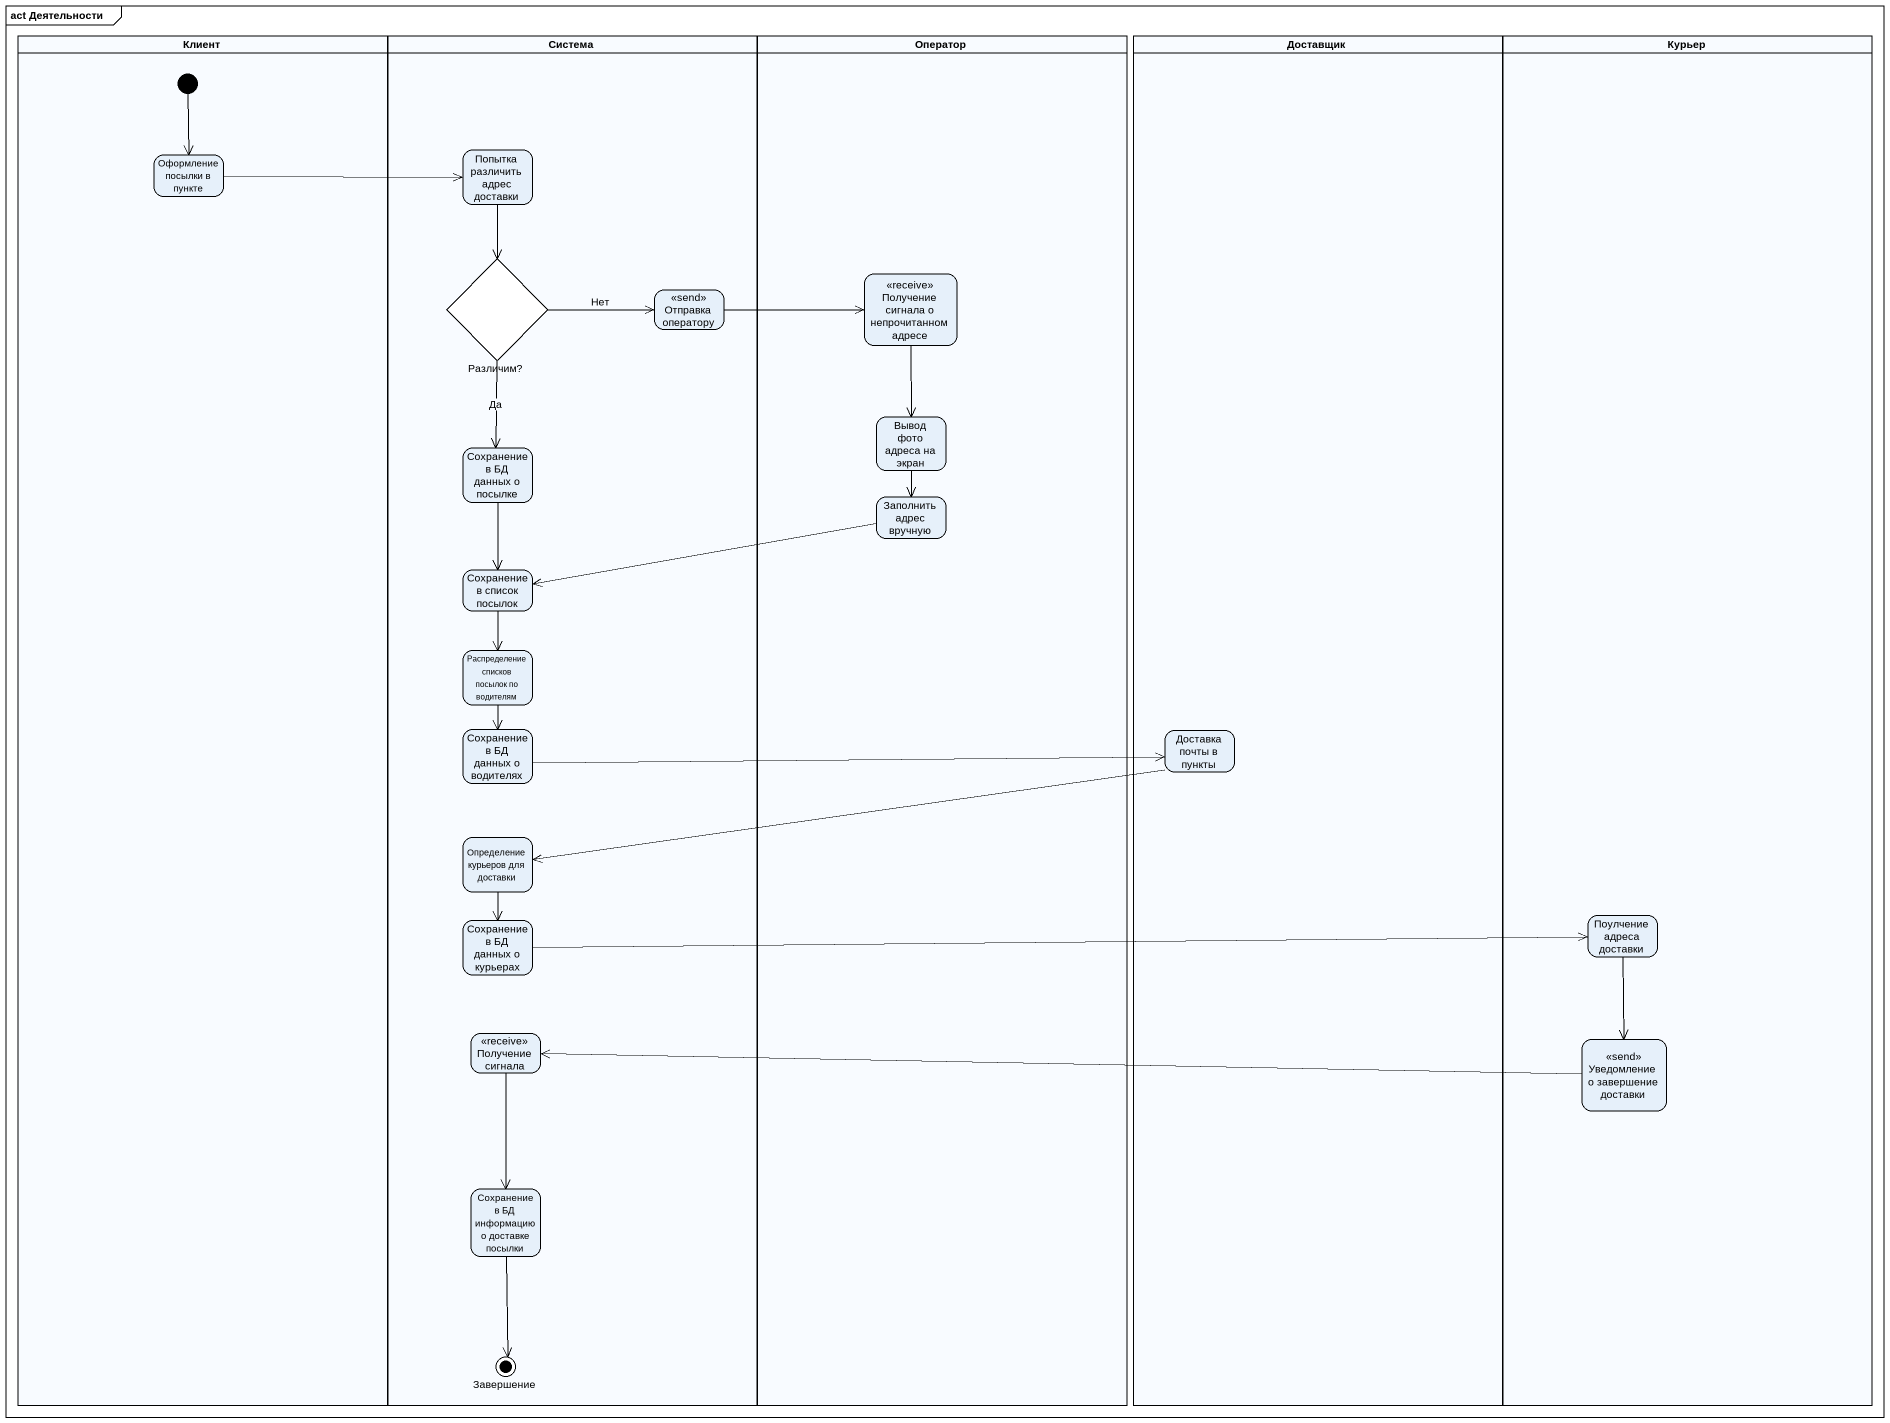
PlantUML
@startuml
mainframe act Деятельности
hide empty description
state Клиент <<partition>> {
  state "Оформление посылки в пункте" as Оформление_посылки_в_пункте
  [*] --> Оформление_посылки_в_пункте
}
state Система <<partition>> {
  state "Попытка различить адрес доставки" as Попытка_различить_адрес
  state "Различим?" as Различим <<choice>>
  state "Отправка оператору" as Отправка_оператору <<send>>
  state "Сохранение в БД данных о посылке" as Сохранение_в_БД_данных_о
  state "Сохранение в список посылок" as Сохранение_в_список_посылок
  state "Распределение списков посылок по водителям" as Распределение_списков
  state "Сохранение в БД данных о водителях" as Сохранение_в_БД_данных_о_2
  state "Определение курьеров для доставки" as Определение_курьеров_для
  state "Сохранение в БД данных о курьерах" as Сохранение_в_БД_данных_о_3
  state "Получение сигнала" as Получение_сигнала <<receive>>
  state "Сохранение в БД информацию о доставке посылки" as Сохранение_в_БД_информацию
  state Завершение <<end>>
}
state Оператор <<partition>> {
  state "Получение сигнала о непрочитанном адресе" as Получение_сигнала_о <<receive>>
  state "Вывод фото адреса на экран" as Вывод_фото_адреса_на_экран
  state "Заполнить адрес вручную" as Заполнить_адрес_вручную
}
state Доставщик <<partition>> {
  state "Доставка почты в пункты" as Доставка_почты_в_пункты
}
state Курьер <<partition>> {
  state "Поулчение адреса доставки" as Поулчение_адреса_доставки
  state "Уведомление о завершение доставки" as Уведомление_о_завершение <<send>>
}
Оформление_посылки_в_пункте -right-> Попытка_различить_адрес
Попытка_различить_адрес --> Различим
Различим -right-> Отправка_оператору : Нет
Различим --> Сохранение_в_БД_данных_о : Да
Отправка_оператору -right-> Получение_сигнала_о
Получение_сигнала_о --> Вывод_фото_адреса_на_экран
Сохранение_в_БД_данных_о --> Сохранение_в_список_посылок
Вывод_фото_адреса_на_экран --> Заполнить_адрес_вручную
Заполнить_адрес_вручную -left-> Сохранение_в_список_посылок
Сохранение_в_список_посылок --> Распределение_списков
Распределение_списков --> Сохранение_в_БД_данных_о_2
Сохранение_в_БД_данных_о_2 -right-> Доставка_почты_в_пункты
Доставка_почты_в_пункты -left-> Определение_курьеров_для
Определение_курьеров_для --> Сохранение_в_БД_данных_о_3
Сохранение_в_БД_данных_о_3 -right-> Поулчение_адреса_доставки
Поулчение_адреса_доставки --> Уведомление_о_завершение
Получение_сигнала --> Сохранение_в_БД_информацию
Уведомление_о_завершение -left-> Получение_сигнала
Сохранение_в_БД_информацию --> Завершение
@enduml
